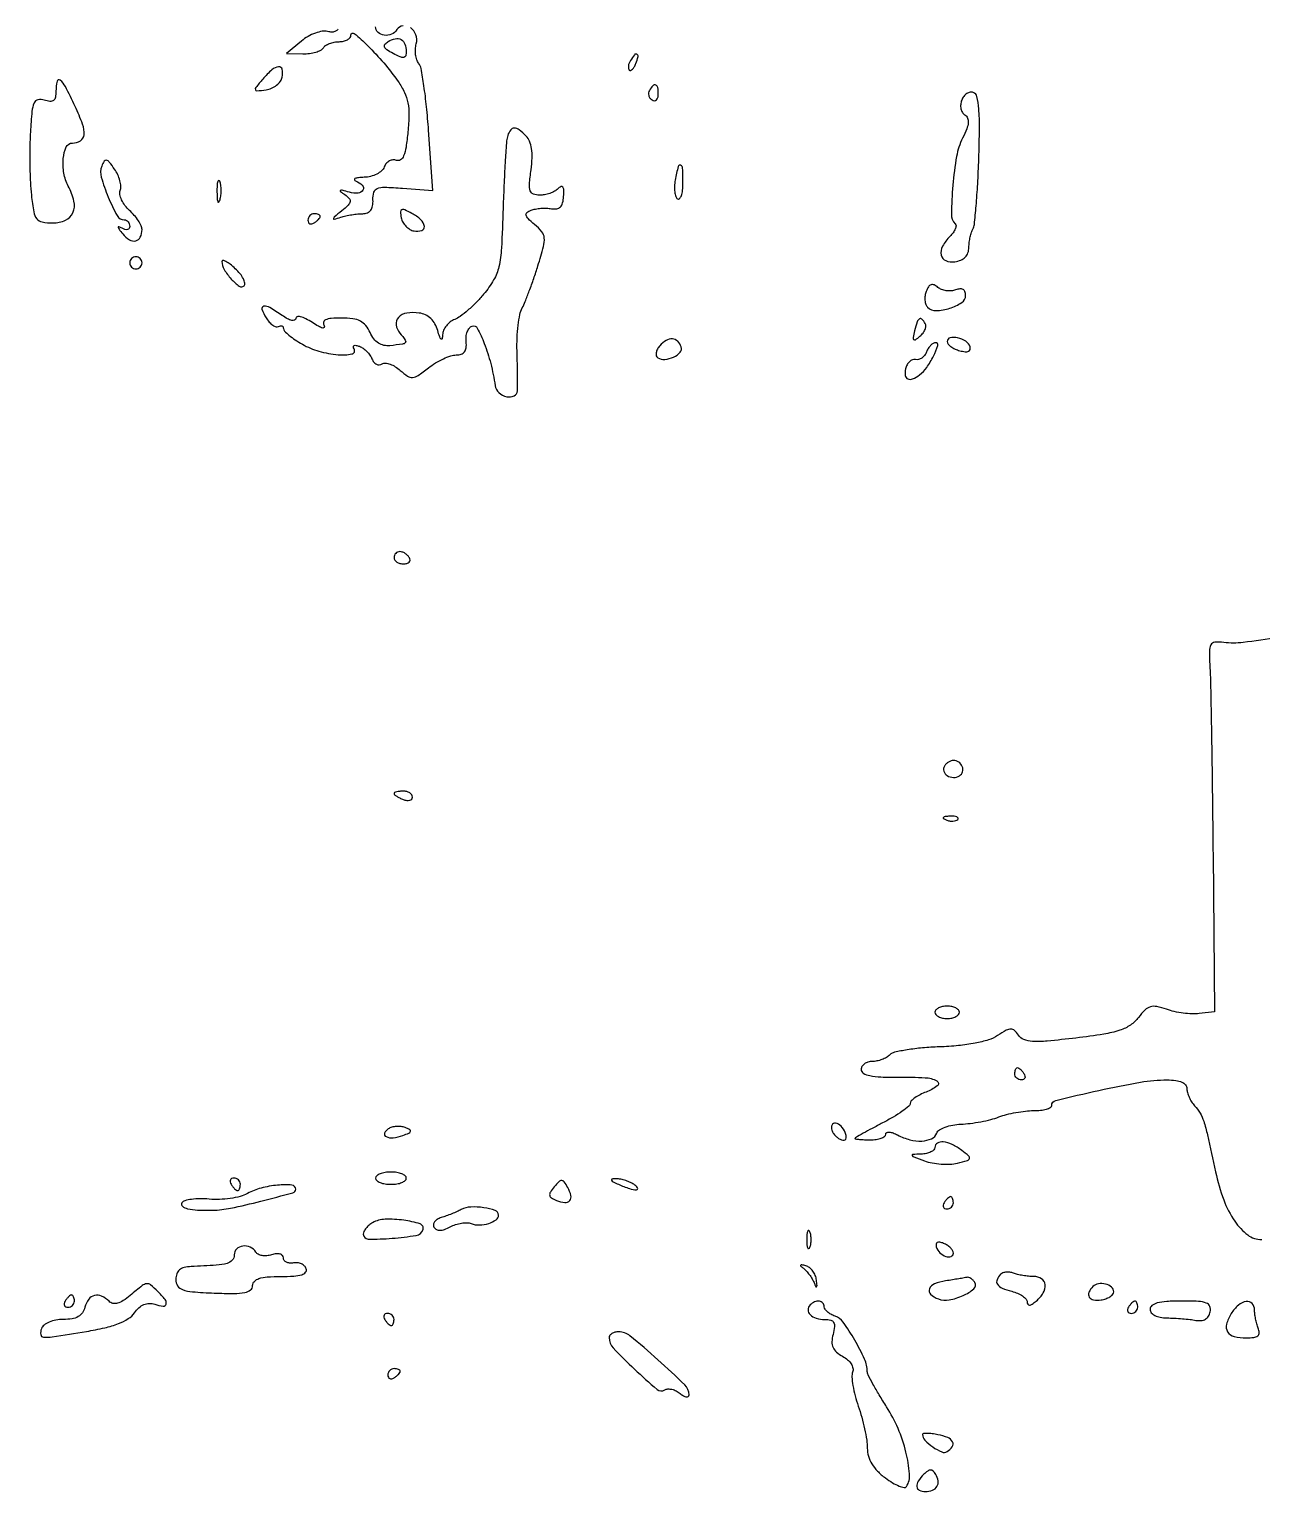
# Model space of a CAD drawing. Extents: x 0 to 4160, y 0 to 3120.
# Drawn here: x 1592.7 to 1793.2, y 2029 to 2268 of the extents above; entities that cross this region are included whole.
import ezdxf

# ---------------------------------------------------------------- set-up
doc = ezdxf.new("R2010")
doc.units = 0

msp = doc.modelspace()

# ---------------------------------------------------------------- linework, layer by layer
for points in [[(4159.499279, 606.274193, 0.000001), (4159.667734, 974.478125, 0.000057)], [(757.647081, 3119.740147, 0.000002), (520.492565, 3119.487217, 0.4139)], [(1964.75, 0.149832, 0.000016), (2717.930904, 0.232101, 0.000028), (3351.473438, 0.357111)], [(1642.864846, 2268.023392, -0.150489), (1642.50039, 2267.687426, -0.115409), (1641.923849, 2267.560794, -0.06062), (1641.192614, 2267.659881, 0.106758), (1640.325749, 2267.697239, 0.045587), (1639.198629, 2267.396493, 0.042343), (1638.010847, 2266.842381, 0.043276), (1636.942614, 2266.099531), (1634.5, 2264.066539), (1637.190983, 2264.033269, 0.034523), (1638.266377, 2264.094262, 0.039662), (1639.273037, 2264.303523, 0.043537), (1640.078945, 2264.617273, 0.140653), (1640.5, 2265, -0.111412), (1640.876024, 2265.383556, -0.050262), (1641.50665, 2265.70625, -0.046318), (1642.270704, 2265.925923, -0.046881), (1643.059017, 2266, 0.053523), (1643.80159, 2266.079717, 0.073296), (1644.429836, 2266.316346, 0.093067), (1644.851609, 2266.665976, 0.175017), (1645, 2267.076923, -0.633641), (1645.534858, 2267.32952, -0.022775), (1647.73646, 2265.343738, -0.02259), (1650.337211, 2262.53054, -0.022736), (1652.667657, 2259.5, -0.040625), (1653.698943, 2257.73532, -0.06382), (1654.250996, 2256.070559, -0.052843), (1654.42276, 2254.104535, -0.019587), (1654.262586, 2251.327355, -0.013099), (1653.954466, 2248.834495, -0.058616), (1653.567816, 2247.416893, -0.143422), (1653.053204, 2246.765027, -0.251094), (1652.388633, 2246.681109, 0.116163), (1651.818099, 2246.758671, 0.100493), (1651.239038, 2246.581776, 0.093166), (1650.740335, 2246.176351, 0.084199), (1650.401441, 2245.603754, -0.120291), (1649.972071, 2244.983944, -0.062288), (1649.190417, 2244.447912, -0.056441), (1648.199566, 2244.070499, -0.055383), (1647.143011, 2243.921053, 0.018085), (1646.199208, 2243.858644, 0.073727), (1645.643572, 2243.717133, 0.399099), (1645.562391, 2243.53276, 0.213816), (1645.75, 2243.337719, -0.098925), (1646.835036, 2242.625696, -0.334379), (1646.952038, 2241.838059, -0.259805), (1646.169796, 2241.342702, -0.082774), (1644.75, 2241.498119, 0.005618), (1643.575263, 2241.814357, 0.185037), (1643.289003, 2241.781522, 0.549341), (1643.275602, 2241.626056, 0.012668), (1643.995129, 2241.104992, -0.051519), (1644.724448, 2240.485214, -0.242109), (1644.876035, 2239.974244, -0.15672), (1644.563917, 2239.399636, -0.01999), (1643.495129, 2238.45785, 0.00333), (1642.280177, 2237.457147, 0.181782), (1642.136102, 2237.202867, 0.546714), (1642.25625, 2237.096202, 0.008211), (1643.331787, 2237.418365, -0.022307), (1644.160248, 2237.641281, -0.014289), (1645.138849, 2237.829145, -0.01436), (1646.109881, 2237.958435, -0.025918), (1646.911188, 2238, 0.095918), (1647.667557, 2238.146446, 0.13845), (1648.203665, 2238.560509, 0.114848), (1648.507383, 2239.260646, 0.054022), (1648.579401, 2240.25, -0.074171), (1648.720669, 2241.497112, -0.238207), (1649.260945, 2242.102574, -0.102535), (1650.435627, 2242.304432, -0.009426), (1653.404852, 2242.146829), (1658.309704, 2241.793657), (1657.62147, 2251.584588, 0.007989), (1657.290519, 2255.416384, 0.011179), (1656.863754, 2258.826752, 0.007709), (1656.403028, 2261.641157, 0.129477), (1656.008469, 2262.489796, -0.095761), (1655.692714, 2263.065339, -0.047491), (1655.5136, 2263.881895, -0.044739), (1655.48478, 2264.793518, -0.049531), (1655.622419, 2265.66413, 0.152205), (1655.554969, 2267.119479, 0.149407), (1654.673172, 2268.291483, 0.1931)], [(1653.461689, 2268.597793, 0.224503), (1652.473008, 2267.956326, -0.154276), (1651.593748, 2267.19892, -0.136742), (1650.392685, 2267.038053, -0.156854), (1649.394762, 2267.51989, -0.205262), (1649, 2268.440983, 0.094444)], [(1795.849863, 2169.001639, -0.011088), (1790.147463, 2168.202929, -0.058759), (1787, 2168.20418, 0.049325), (1785.546268, 2168.23211, 0.255233), (1784.896805, 2167.807386, 0.127327), (1784.65019, 2166.793276, 0.010056), (1784.747573, 2164, -0.008901), (1784.856554, 2161.068456, -0.000701), (1784.996572, 2153.27026, -0.000953), (1785.132823, 2143.966612, -0.00073), (1785.247573, 2133.792373), (1785.5, 2108.084746), (1783, 2107.787225, -0.040739), (1781.840209, 2107.744271, -0.021674), (1780.408196, 2107.870259, -0.021431), (1778.946875, 2108.127054, -0.031052), (1777.687475, 2108.48769, 0.033494), (1776.098586, 2108.9343, 0.123107), (1775.063039, 2108.895, 0.125586), (1774.179407, 2108.373961, 0.035491), (1773.120752, 2107.160085, -0.082947), (1771.817491, 2105.923794, -0.069105), (1770.100922, 2105.082863, -0.040177), (1767.47806, 2104.448711, -0.009151), (1762.947975, 2103.816727, -0.005937), (1758.280421, 2103.308596, -0.037105), (1755.880281, 2103.254854, -0.082477), (1754.465191, 2103.565905, -0.158072), (1753.581137, 2104.30226, 0.06036), (1752.965822, 2105.058017, 0.201576), (1752.381689, 2105.283963, 0.121583), (1751.614081, 2105.070925, 0.016837), (1750.189747, 2104.204757, -0.070173), (1748.724104, 2103.514897, -0.026988), (1746.536842, 2102.966067, -0.023554), (1743.8372, 2102.572454, -0.016041), (1740.740332, 2102.369003, 0.013609), (1737.979173, 2102.20109, 0.017987), (1735.478707, 2101.889629, 0.015514), (1733.447292, 2101.497013, 0.141803), (1732.667025, 2101.067025, -0.06839), (1732.127805, 2100.658101, -0.039014), (1731.384689, 2100.313439, -0.038164), (1730.567447, 2100.078439, -0.050971), (1729.8, 2100, 0.07118), (1729.112112, 2099.901573, 0.086568), (1728.52875, 2099.614761, 0.100309), (1728.138745, 2099.188657, 0.136143), (1728, 2098.688548, 0.270243), (1728.351564, 2098.085591, 0.07842), (1729.399679, 2097.692841, 0.041677), (1731.214254, 2097.476434, 0.011447), (1734.094329, 2097.440429, -0.01437), (1738.406767, 2097.361301, -0.112746), (1740.325466, 2096.82692, -0.546244), (1740.385086, 2096.030429, -0.070687), (1738.560174, 2095.022878, 0.027682), (1737.579862, 2094.58666, 0.037363), (1736.752051, 2094.080593, 0.04114), (1736.164196, 2093.579761, 0.198271), (1736, 2093.181968, -0.225487), (1735.785495, 2092.730504, -0.017053), (1734.678125, 2091.889408, -0.020877), (1733.22411, 2090.949759, -0.014238), (1731.5, 2090, 0.003583), (1729.774812, 2089.097013, 0.005796), (1728.321875, 2088.301457, 0.00151), (1727.073196, 2087.593832, 0.269291), (1727, 2087.467782, 0.380765), (1727.077579, 2087.380679, 0.007161), (1727.734375, 2087.313974, 0.013554), (1728.541441, 2087.265664, 0.00817), (1729.5, 2087.25, 0.034616), (1730.457551, 2087.316374, 0.052735), (1731.265625, 2087.517366, 0.068722), (1731.82108, 2087.811066, 0.241323), (1732, 2088.160184, -0.284625), (1732.160996, 2088.420094, -0.132305), (1732.565616, 2088.501503, -0.072048), (1733.188713, 2088.369748, -0.034805), (1733.934259, 2088.035184, 0.059194), (1735.931205, 2087.253404, 0.075614), (1737.894205, 2087.0486, 0.096637), (1739.450345, 2087.428851, 0.195447), (1740.29808, 2088.334401, -0.164139), (1740.73071, 2088.856686, -0.049658), (1741.668402, 2089.314742, -0.043813), (1742.892014, 2089.65022, -0.035627), (1744.243944, 2089.797893, 0.022319), (1745.757529, 2089.9226, 0.015044), (1747.469898, 2090.193537, 0.015173), (1749.113641, 2090.556543, 0.028914), (1750.403975, 2090.963491, -0.028513), (1751.660497, 2091.360884, -0.017055), (1753.191498, 2091.695526, -0.017049), (1754.743509, 2091.925318, -0.028232), (1756.0651, 2092, 0.026736), (1757.189695, 2092.060176, 0.042174), (1758.137873, 2092.243724, 0.051615), (1758.806159, 2092.509601, 0.279184), (1759, 2092.829698, -0.34666), (1759.657791, 2093.664439, -0.004354), (1766.691556, 2095.291356, -0.011662), (1773.443734, 2096.626887, -0.043014), (1777.772847, 2097, -0.030175), (1779.185296, 2096.914681, -0.074156), (1780.185248, 2096.639332, -0.117707), (1780.780928, 2096.185478, -0.173042), (1781, 2095.571429, 0.069325), (1781.089782, 2094.927, 0.036649), (1781.367188, 2094.167336, 0.035624), (1781.771537, 2093.417597, 0.045755), (1782.25, 2092.797619, -0.053586), (1783.140636, 2091.605506, -0.057003), (1783.735833, 2090.275172, -0.021701), (1784.338892, 2088.038969, -0.001715), (1785.660615, 2082.032229, 0.03508), (1786.987823, 2077.473259, 0.061197), (1788.787798, 2073.978925, 0.081843), (1790.900686, 2071.761347, 0.162982), (1793.174314, 2071, -0.087632)]]:
    msp.add_lwpolyline(points, format="xyb")
for points in [[(1654, 2264.405799, -0.074697), (1653.896156, 2263.714578, -0.28691), (1653.581925, 2263.442429, -0.143742), (1652.999628, 2263.518903, -0.018823), (1651.8649, 2264.072303, -0.023481), (1650.83736, 2264.68594, -0.151285), (1650.459261, 2265.148562, -0.279317), (1650.52861, 2265.578714, -0.078316), (1651.067155, 2266.041504, -0.089985), (1652.207465, 2266.48916, -0.177673), (1653.155379, 2266.339031, -0.17764), (1653.78135, 2265.611398, -0.089947)], [(1690.458881, 2262.933469, 0.049364), (1690.242038, 2262.490157, 0.059701), (1690.133355, 2262.040231, 0.070517), (1690.142323, 2261.651151, 0.156651), (1690.276326, 2261.390341, 0.281567), (1690.50546, 2261.335123, 0.118528), (1690.786868, 2261.507038, 0.069269), (1691.083816, 2261.899181, 0.035865), (1691.345077, 2262.456872, 0.029555), (1691.696703, 2263.564815, 0.344086), (1691.525317, 2263.954259, 0.36195), (1691.120758, 2263.871774, 0.030391)], [(1630.666188, 2259.923104, 0.006111), (1629.51422, 2258.543937, 0.247686), (1629.439511, 2258.171669, 0.360641), (1629.705919, 2257.992905, 0.01005), (1631.183731, 2258.173104, 0.067425), (1632.086341, 2258.428828, 0.064543), (1632.903144, 2258.918037, 0.069415), (1633.514417, 2259.556496, 0.109612), (1633.813108, 2260.25, 0.099856), (1633.799699, 2261.501271, 0.383422), (1633.222248, 2261.921204, 0.158997), (1632.145953, 2261.44203, 0.032132)], [(1597, 2257.932612, -0.046933), (1596.907238, 2256.946552, -0.184524), (1596.592402, 2256.435953, -0.191504), (1596.026205, 2256.27627, -0.050992), (1595.090766, 2256.471192, 0.127429), (1594.064061, 2256.526522, 0.245128), (1593.440405, 2256.021751, 0.079949), (1593.092959, 2254.661226, 0.007918), (1592.840766, 2251.28858, 0.010902), (1592.746571, 2248.743742, 0.007667), (1592.746975, 2245.87852, 0.007741), (1592.831924, 2243.135365, 0.016056), (1593, 2241, 0.014307), (1593.381088, 2238.281372, 0.123437), (1593.869397, 2237.168577, 0.187866), (1594.737351, 2236.648005, 0.042237), (1596.486305, 2236.5, 0.103655), (1598.564541, 2236.93552, 0.191932), (1599.756929, 2238.144716, 0.157616), (1599.922034, 2240.048943, 0.066404), (1599.009529, 2242.482196, -0.080139), (1598.282008, 2244.596113, -0.06632), (1598.188863, 2246.978408, -0.081361), (1598.680572, 2248.859073, -0.296427), (1599.666667, 2249.5, 0.138556), (1600.992431, 2249.874577, 0.240393), (1601.574874, 2250.828319, 0.107649), (1601.333363, 2252.566487, 0.021721), (1600.123083, 2255.461539, 0.008274), (1598.530235, 2258.709462, 0.107644), (1597.681937, 2259.743662, 0.556388), (1597.170802, 2259.559339, 0.052355)], [(1693.542705, 2258.069098, 0.108373), (1693.401101, 2257.665803, 0.099685), (1693.434921, 2257.22714, 0.095498), (1693.639411, 2256.820631, 0.090427), (1693.983688, 2256.510081, 0.136093), (1694.36964, 2256.397824, 0.190788), (1694.701458, 2256.524436, 0.140899), (1694.925389, 2256.890269, 0.067432), (1695, 2257.440983, 0.039415), (1694.914842, 2258.519563, 0.25701), (1694.592818, 2258.933879, 0.315493), (1694.13314, 2258.838655, 0.050477)], [(1744.354809, 2256.482233, 0.070543), (1744.194787, 2255.784843, 0.074005), (1744.239137, 2255.082262, 0.081575), (1744.4743, 2254.482325, 0.120797), (1744.868523, 2254.081258, -0.153681), (1745.315406, 2253.563697, -0.126843), (1745.428403, 2252.840205, -0.071101), (1745.176133, 2251.806519, -0.020355), (1744.498853, 2250.298155, 0.07269), (1743.52369, 2247.331834, 0.02207), (1742.916211, 2242.625129, 0.016238), (1742.674104, 2237.950915, 0.203927), (1743.32094, 2236.345727, -0.225696), (1743.438165, 2236.015854, -0.075312), (1743.306627, 2235.506766, -0.057308), (1742.965859, 2234.908389, -0.038325), (1742.452381, 2234.309524, 0.071544), (1741.249088, 2232.701959, 0.174368), (1741.024678, 2231.260508, 0.254293), (1741.764784, 2230.361673, 0.132008), (1743.25, 2230.180449, 0.064138), (1744.216991, 2230.447218, 0.099172), (1744.932371, 2230.93138, 0.106655), (1745.372385, 2231.624535, 0.083824), (1745.537214, 2232.501197, -0.02558), (1745.595854, 2233.340642, -0.022424), (1745.740922, 2234.207941, -0.023047), (1745.943464, 2234.979696, -0.060359), (1746.178428, 2235.501197, 0.111198), (1746.431541, 2236.258894, 0.004167), (1746.710396, 2239.262336, 0.007354), (1746.959883, 2242.844338, 0.005088), (1747.141214, 2246.902499, 0.006037), (1747.25418, 2251.943926, 0.023095), (1747.141599, 2255.082773, 0.033117), (1746.845349, 2257.066511, 0.261856), (1746.250526, 2257.735657, 0.13356), (1745.724282, 2257.770637, 0.096555), (1745.178251, 2257.545111, 0.084174), (1744.695559, 2257.093493, 0.071191)], [(1670.504363, 2250.75, 0.064634), (1670.320449, 2249.862259, 0.00293), (1670.104563, 2246.753556, 0.004859), (1669.905388, 2243.051982, 0.003457), (1669.751198, 2238.900404, -0.005696), (1669.481307, 2232.416466, -0.042392), (1669.058108, 2229.363167, -0.076627), (1668.211802, 2227.215757, -0.042176), (1666.584338, 2224.900404, -0.019573), (1665.357312, 2223.546048, -0.019417), (1664.024968, 2222.288022, -0.019695), (1662.776347, 2221.2814, -0.068211), (1661.868888, 2220.782224, 0.073604), (1661.146867, 2220.3749, 0.060872), (1660.519705, 2219.751767, 0.0626), (1660.077387, 2219.017191, 0.090517), (1659.90032, 2218.282224, -0.036943), (1659.817181, 2217.644935, -0.580599), (1659.649986, 2217.590426, -0.131528), (1659.427007, 2217.936524, -0.010249), (1659.109325, 2219, 0.061691), (1658.663234, 2220.076015, 0.075164), (1657.989938, 2220.93239, 0.078313), (1657.118759, 2221.526051, 0.074854), (1656.09367, 2221.834665, 0.074896), (1654.07247, 2221.821502, 0.165184), (1652.722363, 2221.112715, 0.230824), (1652.346989, 2219.925562, 0.137169), (1652.964826, 2218.542382, -0.016717), (1653.837054, 2217.416888, -0.336742), (1653.827377, 2217.009842, -0.19349), (1653.384531, 2216.759135, -0.006484), (1651.346203, 2216.513527, -0.07948), (1650.341665, 2216.565486, -0.093363), (1649.46354, 2216.933123, -0.085271), (1648.721722, 2217.628098, -0.055139), (1648.117641, 2218.64115, 0.062902), (1647.404123, 2219.796708, 0.106144), (1646.522643, 2220.510253, 0.086369), (1645.29367, 2220.885968, 0.031105), (1643.462422, 2221, 0.017187), (1641.775851, 2220.942008, 0.087673), (1640.868697, 2220.716509, 0.245633), (1640.548808, 2220.313177, 0.187425), (1640.652307, 2219.75, -0.296395), (1640.645799, 2219.478795, -0.318602), (1640.399909, 2219.388022, -0.061674), (1639.708647, 2219.669279, -0.017384), (1638.711324, 2220.273053, 0.025854), (1637.659515, 2220.885722, 0.056412), (1636.788284, 2221.216687, 0.110018), (1636.221835, 2221.234357, 0.360171), (1636, 2220.966349, -0.293897), (1635.812876, 2220.675498, -0.16107), (1635.374986, 2220.628019, -0.072218), (1634.668523, 2220.890373, -0.027819), (1633.777494, 2221.443296, 0.018536), (1631.793489, 2222.726048, 0.172239), (1630.80778, 2222.921498, 0.477482), (1630.518412, 2222.432647, 0.050486), (1631.191677, 2221.064683, 0.03931), (1631.713017, 2220.35981, 0.058328), (1632.280225, 2219.843076, 0.076535), (1632.805147, 2219.576717, 0.221094), (1633.200151, 2219.6237, -0.078241), (1633.506407, 2219.752249, -0.154564), (1633.766902, 2219.735175, -0.183892), (1633.940686, 2219.577804, -0.116368), (1634.006323, 2219.309017, 0.195958), (1634.178023, 2218.896978, 0.023967), (1634.913986, 2218.223586, 0.025495), (1635.90924, 2217.479283, 0.01843), (1637.087362, 2216.75, 0.060536), (1639.777762, 2215.623574, 0.046381), (1642.915463, 2215.043242, 0.072154), (1645.148907, 2215.163668, 0.52266), (1645.507079, 2215.988546, -0.108229), (1645.389087, 2216.324287, -0.319776), (1645.499259, 2216.527566, -0.166477), (1645.831878, 2216.569431, -0.040444), (1646.370743, 2216.411227, -0.06321), (1646.977129, 2216.085713, -0.042076), (1647.579706, 2215.575054, -0.04203), (1648.089206, 2214.969743, -0.062392), (1648.415618, 2214.359299, 0.078453), (1648.714164, 2213.841479, 0.10674), (1649.132697, 2213.504037, 0.124109), (1649.603751, 2213.399238, 0.132144), (1650.05595, 2213.534579, -0.161143), (1650.602352, 2213.664844, -0.063789), (1651.366371, 2213.499675, -0.054335), (1652.212712, 2213.092017, -0.04456), (1653.014297, 2212.487061, 0.033988), (1654.211194, 2211.543454, 0.173556), (1655.017939, 2211.332314, 0.129568), (1655.906591, 2211.652085, 0.015852), (1657.586143, 2212.8891, -0.029817), (1658.749723, 2213.696991, -0.027958), (1660.025839, 2214.379923, -0.029091), (1661.226304, 2214.855671, -0.079957), (1662.123069, 2215, 0.077453), (1662.948287, 2215.128603, 0.154978), (1663.481329, 2215.506503, 0.136035), (1663.740705, 2216.163188, 0.05421), (1663.73821, 2217.139768, -0.054088), (1663.735832, 2217.989718, -0.062951), (1663.920723, 2218.775796, -0.07329), (1664.254969, 2219.383202, -0.145905), (1664.694039, 2219.704447, -0.373869), (1665.554229, 2219.367174, -0.02785), (1666.680376, 2216.884746, -0.030278), (1667.726734, 2213.614384, -0.024457), (1668.46023, 2210, 0.172793), (1669.068885, 2208.868508, 0.128636), (1670.33717, 2208.209514, 0.170631), (1671.528049, 2208.346678, 0.269714), (1672.085254, 2209.176676, 0.016439), (1672.110281, 2209.971965, 0.002273), (1672.100422, 2211.625424, 0.002604), (1672.069636, 2213.584017, 0.002203), (1672.017174, 2215.654556, -0.018281), (1672.031555, 2217.763288, -0.019031), (1672.200808, 2219.837061, -0.019107), (1672.483091, 2221.612171, -0.074655), (1672.857631, 2222.654556, 0.027729), (1673.339561, 2223.68214, 0.006775), (1674.015275, 2225.426651, 0.006921), (1674.736056, 2227.450415, 0.006853), (1675.40301, 2229.5, 0.009004), (1676.320426, 2232.656057, 0.085938), (1676.450848, 2234.047979, 0.153021), (1676.04509, 2235.058832, 0.04698), (1674.875839, 2236.242451, -0.016691), (1673.800723, 2237.206511, -0.141199), (1673.477901, 2237.762718, -0.298257), (1673.623852, 2238.182818, -0.072703), (1674.295581, 2238.559931, -0.046713), (1675.001858, 2238.757719, -0.025656), (1675.893148, 2238.872785, -0.02536), (1676.817453, 2238.897175, -0.036747), (1677.629826, 2238.81748, 0.080151), (1678.481745, 2238.807861, 0.162451), (1679.072443, 2239.108479, 0.133579), (1679.436716, 2239.756113, 0.047299), (1679.599446, 2240.816662, 0.021234), (1679.615512, 2241.869195, 0.154687), (1679.451946, 2242.340353, 0.364644), (1679.143957, 2242.412595, 0.079283), (1678.666662, 2242.066662, -0.072295), (1678.118616, 2241.657714, -0.038752), (1677.345904, 2241.313332, -0.037604), (1676.486183, 2241.078526, -0.047897), (1675.668331, 2241, -0.092216), (1674.669849, 2241.185731, -0.22433), (1674.165446, 2241.714711, -0.101156), (1674.037107, 2242.791386, -0.012587), (1674.292876, 2245.146884, 0.023721), (1674.45796, 2247.063976, 0.045621), (1674.376778, 2248.602672, 0.058941), (1674.057837, 2249.793752, 0.101854), (1673.495973, 2250.646884, 0.031305), (1672.362118, 2251.647001, 0.15773), (1671.577863, 2251.930911, 0.244773), (1670.981335, 2251.645948, 0.078075)], [(1604.454756, 2245.742691, 0.162363), (1604.373884, 2243.926162, 0.029749), (1605.500291, 2240.710259, 0.026684), (1606.962945, 2237.680352, 0.27345), (1608.113941, 2237, -0.118769), (1608.451899, 2236.918573, -0.100644), (1608.73972, 2236.688914, -0.092345), (1608.932988, 2236.34545, -0.082279), (1609, 2235.940983, -0.146934), (1608.897759, 2235.600579, -0.188594), (1608.632812, 2235.413651, -0.132816), (1608.2287, 2235.422732, -0.063696), (1607.75, 2235.632941, 0.035256), (1607.252848, 2235.885796, 0.576573), (1607.132651, 2235.795177, 0.131458), (1607.262379, 2235.472868, 0.00934), (1607.863307, 2234.702969, 0.084561), (1608.937268, 2233.759811, 0.195383), (1609.977476, 2233.585516, 0.230759), (1610.724167, 2234.18131, 0.111395), (1611, 2235.404029, 0.109564), (1610.862543, 2236.023789, 0.035099), (1610.40214, 2236.853319, 0.033097), (1609.743618, 2237.732218, 0.031519), (1608.964733, 2238.531916, -0.047236), (1608.225795, 2239.339841, -0.053138), (1607.6845, 2240.242341, -0.060441), (1607.406378, 2241.100698, -0.140671), (1607.464527, 2241.768154, 0.110074), (1607.565854, 2242.451812, 0.047175), (1607.412097, 2243.367275, 0.043616), (1607.055534, 2244.350609, 0.044022), (1606.53468, 2245.25395, 0.014472), (1605.682652, 2246.398422, 0.169369), (1605.219953, 2246.692619, 0.323731), (1604.845911, 2246.536512, 0.045744)], [(1697.750687, 2243.476133, 0.034573), (1697.629694, 2242.470717, 0.043863), (1697.664299, 2241.536451, 0.0501), (1697.83376, 2240.795388, 0.174824), (1698.134109, 2240.417116, 0.359763), (1698.46285, 2240.462476, 0.10349), (1698.745645, 2240.937753, 0.055737), (1698.938699, 2241.804572, 0.026952), (1699, 2242.940983, 0.009424), (1698.953575, 2245.403834, 0.289827), (1698.621329, 2245.887511, 0.464652), (1698.227759, 2245.689945, 0.011685)], [(1623.194949, 2241.5, 0.012823), (1623.235556, 2240.431793, 0.080377), (1623.356533, 2239.900903, 0.597527), (1623.51666, 2239.883358, 0.087174), (1623.692991, 2240.269032, 0.037336), (1623.832894, 2241.036634, 0.029507), (1623.872264, 2241.880008, 0.030339), (1623.814405, 2242.671085, 0.06278), (1623.655937, 2243.269032, 0.31318), (1623.47713, 2243.386009, 0.333666), (1623.315079, 2243.257153, 0.052471), (1623.212705, 2242.580113, 0.014395)], [(1638, 2236.940983, 0.108972), (1638.078288, 2236.586039, 0.182303), (1638.29375, 2236.3746, 0.161196), (1638.6179, 2236.343488, 0.082592), (1639, 2236.5, 0.029505), (1639.382774, 2236.768994, 0.035638), (1639.70625, 2237.066025, 0.038439), (1639.934461, 2237.34829, 0.151918), (1640, 2237.559017, 0.210953), (1639.92554, 2237.727648, 0.081139), (1639.70625, 2237.870461, 0.061769), (1639.382849, 2237.967655, 0.042167), (1639, 2238, 0.105053), (1638.618444, 2237.918938, 0.099167), (1638.29375, 2237.688914, 0.09642), (1638.076123, 2237.345238, 0.093332)], [(1653.172179, 2237.344461, 0.080452), (1653.436163, 2236.623093, 0.064652), (1653.930612, 2235.959681, 0.065452), (1654.570626, 2235.452149, 0.087595), (1655.261484, 2235.188159, 0.124713), (1656.508175, 2235.260414, 0.361298), (1656.942216, 2235.93557, 0.180513), (1656.382418, 2237.012842, 0.06082), (1654.910696, 2238.047794, 0.015848), (1653.735076, 2238.62982, 0.20595), (1653.257782, 2238.640222, 0.321962), (1653.050653, 2238.31233, 0.032685)], [(1609, 2230, 0.099038), (1609.076342, 2229.618362, 0.097945), (1609.29375, 2229.29375, 0.097945), (1609.618362, 2229.076342, 0.099038), (1610, 2229, 0.099038), (1610.381638, 2229.076342, 0.097945), (1610.70625, 2229.29375, 0.097945), (1610.923658, 2229.618362, 0.099038), (1611, 2230, 0.099038), (1610.923658, 2230.381638, 0.097945), (1610.70625, 2230.70625, 0.097945), (1610.381638, 2230.923658, 0.099038), (1610, 2231, 0.099038), (1609.618362, 2230.923658, 0.097945), (1609.29375, 2230.70625, 0.097945), (1609.076342, 2230.381638, 0.099038)], [(1624, 2230.230085, 0.135207), (1624.361065, 2228.919267, 0.049696), (1625.512902, 2227.362108, 0.052367), (1626.812309, 2226.199319, 0.368071), (1627.595466, 2226.262132, 0.248509), (1627.729797, 2226.699098, 0.070559), (1627.49194, 2227.394008, 0.053279), (1626.955958, 2228.217245, 0.034311), (1626.177227, 2229.049515, 0.019672), (1625.340708, 2229.769525, 0.043649), (1624.63956, 2230.23302, 0.089197), (1624.178694, 2230.385204, 0.456145)], [(1738.584, 2225.358306, 0.058166), (1738.401677, 2224.644883, 0.056606), (1738.386135, 2223.901917, 0.061527), (1738.530341, 2223.241802, 0.112324), (1738.822573, 2222.777427, 0.206971), (1740.205024, 2222.229712, 0.068364), (1742.405989, 2222.60181, 0.070254), (1744.365379, 2223.5345, 0.251682), (1745, 2224.715397, 0.089291), (1744.892143, 2225.314546, 0.182332), (1744.582757, 2225.669497, 0.155301), (1744.073927, 2225.764739, 0.060901), (1743.373252, 2225.589736, -0.072402), (1742.657778, 2225.428347, -0.055422), (1741.855273, 2225.455181, -0.056184), (1741.091129, 2225.655521, -0.081195), (1740.490035, 2226.00827, 0.064871), (1739.866895, 2226.401699, 0.192901), (1739.371861, 2226.427704, 0.171183), (1738.956299, 2226.100015, 0.049438)], [(1736.695306, 2218.942849, 0.013155), (1736.437508, 2217.839186, 0.250132), (1736.534522, 2217.510543, 0.365866), (1736.817265, 2217.484437, 0.020832), (1737.567664, 2218.056156, 0.053666), (1738.066434, 2218.569661, 0.06677), (1738.402722, 2219.143258, 0.080334), (1738.533758, 2219.686706, 0.158778), (1738.429973, 2220.113307, 0.05067), (1737.879255, 2220.830527, 0.367379), (1737.47943, 2220.874917, 0.167202), (1737.123105, 2220.402167, 0.014693)], [(1695.259956, 2216.512042, 0.054403), (1694.851732, 2215.932852, 0.083589), (1694.648491, 2215.355476, 0.113676), (1694.67496, 2214.872143, 0.18614), (1694.919714, 2214.54962, 0.162163), (1696.059211, 2214.280352, 0.086084), (1697.475752, 2214.659042, 0.09876), (1698.542376, 2215.436494, 0.272943), (1698.729764, 2216.310707, 0.118884), (1698.153042, 2217.233856, 0.181394), (1697.298807, 2217.612105, 0.15068), (1696.280661, 2217.361705, 0.077123)], [(1738.634814, 2215.490725, -0.072656), (1738.32201, 2214.933422, -0.076816), (1737.867865, 2214.500961, -0.084547), (1737.346386, 2214.256147, -0.120552), (1736.837216, 2214.240725, 0.142056), (1736.343072, 2214.204808, 0.099051), (1735.864273, 2213.909775, 0.084015), (1735.473569, 2213.399504, 0.067733), (1735.236066, 2212.75, 0.079195), (1735.173335, 2211.65535, 0.271307), (1735.577298, 2211.102087, 0.21061), (1736.366428, 2211.105945, 0.053448), (1737.5, 2211.765313, 0.081418), (1738.660894, 2212.951341, 0.03723), (1739.773803, 2214.817314, 0.039645), (1740.464002, 2216.524936, 0.506601), (1740.115463, 2217, 0.13841), (1739.728044, 2216.89066, 0.061283), (1739.30866, 2216.55665, 0.053985), (1738.923197, 2216.068065, 0.048459)], [(1742, 2217.189956, 0.175378), (1742.146716, 2216.784536, 0.062081), (1742.604274, 2216.35627, 0.052256), (1743.26985, 2215.971712, 0.040955), (1744.057105, 2215.695318, 0.035213), (1744.914744, 2215.534481, 0.120087), (1745.474415, 2215.604263, 0.234539), (1745.732084, 2215.882535, 0.153083), (1745.724238, 2216.328686, 0.171046), (1745.024475, 2217.22994, 0.086342), (1743.682542, 2217.796545, 0.115545), (1742.476874, 2217.793163, 0.347539)], [(1652, 2182, 0.153634), (1652.120018, 2181.618621, 0.097988), (1652.457961, 2181.29375, 0.080552), (1652.962904, 2181.074545, 0.062283), (1653.559017, 2181, 0.066118), (1654.110654, 2181.073267, 0.138808), (1654.478525, 2181.29375, 0.191142), (1654.607943, 2181.620352, 0.139169), (1654.5, 2182, 0.06081), (1654.193797, 2182.382515, 0.051032), (1653.7871, 2182.70625, 0.053229), (1653.346558, 2182.926698, 0.089642), (1652.940983, 2183, 0.105429), (1652.581949, 2182.923444, 0.099231), (1652.276414, 2182.70625, 0.096318), (1652.071618, 2182.381732, 0.092995)], [(1741.542705, 2148.069098, 0.221146), (1741.444975, 2147.246757, 0.174599), (1742.002687, 2146.53216, 0.137965), (1743.013092, 2146.232649, 0.142848), (1744.016312, 2146.510081, 0.189436), (1744.503635, 2147.160814, 0.165456), (1744.45272, 2148.014234, 0.147302), (1743.873321, 2148.730681, 0.150691), (1743, 2149, 0.08914), (1742.620145, 2148.931737, 0.053258), (1742.208109, 2148.726548, 0.051122), (1741.828194, 2148.425183, 0.061191)], [(1652, 2143.606989, 0.222225), (1652.087111, 2143.420671, 0.030693), (1652.440625, 2143.160341, 0.030395), (1652.925442, 2142.887494, 0.02136), (1653.5, 2142.638374, 0.055937), (1654.074366, 2142.488865, 0.100118), (1654.559375, 2142.516384, 0.147206), (1654.877514, 2142.710807, 0.184534), (1655, 2143.031385, 0.152681), (1654.884506, 2143.400789, 0.098158), (1654.559375, 2143.715469, 0.08088), (1654.073532, 2143.92777, 0.062722), (1653.5, 2144, 0.024748), (1652.925176, 2143.971531, 0.039339), (1652.440625, 2143.884553, 0.046727), (1652.096084, 2143.758929, 0.289661)], [(1741.8125, 2139.316886, 0.051402), (1742.359369, 2139.160852, 0.05415), (1742.916927, 2139.123424, 0.060344), (1743.402231, 2139.202593, 0.126455), (1743.729167, 2139.395833, 0.296942), (1743.77538, 2139.614691, 0.208169), (1743.592839, 2139.799335, 0.077125), (1743.112848, 2139.910055, 0.028489), (1742.416667, 2139.921053, 0.018894), (1741.670344, 2139.862007, 0.168741), (1741.37858, 2139.720685, 0.470617), (1741.395823, 2139.538436, 0.054073)], [(1740, 2108, 0.191087), (1740.151477, 2107.618118, 0.088204), (1740.5875, 2107.29375, 0.068025), (1741.234582, 2107.073693, 0.048028), (1742, 2107, 0.048028), (1742.765418, 2107.073693, 0.068025), (1743.4125, 2107.29375, 0.088204), (1743.848523, 2107.618118, 0.191087), (1744, 2108, 0.191087), (1743.848523, 2108.381882, 0.088204), (1743.4125, 2108.70625, 0.068025), (1742.765418, 2108.926307, 0.048028), (1742, 2109, 0.048028), (1741.234582, 2108.926307, 0.068025), (1740.5875, 2108.70625, 0.088204), (1740.151477, 2108.381882, 0.191087)], [(1754.5, 2098, -0.082592), (1754.656512, 2097.6179, -0.161196), (1754.6254, 2097.29375, -0.182303), (1754.413961, 2097.078288, -0.108972), (1754.059017, 2097, -0.093332), (1753.654762, 2097.076123, -0.09642), (1753.311086, 2097.29375, -0.099167), (1753.081062, 2097.618444, -0.105053), (1753, 2098, -0.042167), (1753.032345, 2098.382849, -0.061769), (1753.129539, 2098.70625, -0.081139), (1753.272352, 2098.92554, -0.210953), (1753.440983, 2099, -0.151918), (1753.65171, 2098.934461, -0.038439), (1753.933975, 2098.70625, -0.035638), (1754.231006, 2098.382774, -0.029505)], [(1651.052553, 2089.03248, 0.163032), (1650.46887, 2088.331009, 0.397649), (1650.700088, 2087.762334, 0.137218), (1651.867521, 2087.58, 0.057728), (1653.426885, 2087.950266, 0.014755), (1654.436525, 2088.351148, 0.216897), (1654.686904, 2088.627489, 0.363205), (1654.577181, 2088.896091, 0.029959), (1653.836202, 2089.232614, 0.063165), (1653.162074, 2089.397759, 0.046497), (1652.392508, 2089.414042, 0.047173), (1651.648554, 2089.289361, 0.073444)], [(1723.229167, 2088.8125, 0.068669), (1723.468118, 2088.328838, 0.047422), (1723.857752, 2087.857485, 0.047417), (1724.329275, 2087.467931, 0.068602), (1724.81318, 2087.22894, 0.108271), (1725.25556, 2087.181849, 0.257062), (1725.517614, 2087.366128, 0.161356), (1725.573751, 2087.780247, 0.045328), (1725.393691, 2088.41644, 0.096137), (1724.733914, 2089.473274, 0.16139), (1723.824876, 2089.971061, 0.352314), (1723.261212, 2089.665692, 0.181604)], [(1740, 2086, -0.205373), (1739.833434, 2085.611582, -0.078519), (1739.339062, 2085.270559, -0.060745), (1738.611334, 2085.024706, -0.042371), (1737.75, 2084.921053, 0.007814), (1736.418081, 2084.853464, 0.534609), (1736.323184, 2084.688706, 0.18934), (1736.56969, 2084.46488, 0.003304), (1738.292913, 2083.823415, 0.041795), (1739.550759, 2083.480429, 0.028431), (1741.023277, 2083.294178, 0.028711), (1742.475513, 2083.277384, 0.050057), (1743.665805, 2083.452259, 0.010229), (1745.282088, 2083.893253, 0.24318), (1745.612185, 2084.209465, 0.307483), (1745.503161, 2084.6083, 0.014801), (1744.372893, 2085.518093, 0.046755), (1742.795373, 2086.495511, 0.088101), (1741.362552, 2086.916085, 0.163243), (1740.401911, 2086.707442, 0.264228)], [(1649, 2081, 0.226478), (1649.182831, 2080.617064, 0.074992), (1649.734375, 2080.29375, 0.057076), (1650.542644, 2080.073116, 0.038131), (1651.5, 2080, 0.038131), (1652.457356, 2080.073116, 0.057076), (1653.265625, 2080.29375, 0.074992), (1653.817169, 2080.617064, 0.226478), (1654, 2081, 0.226478), (1653.817169, 2081.382936, 0.074992), (1653.265625, 2081.70625, 0.057076), (1652.457356, 2081.926884, 0.038131), (1651.5, 2082, 0.038131), (1650.542644, 2081.926884, 0.057076), (1649.734375, 2081.70625, 0.074992), (1649.182831, 2081.382936, 0.226478)], [(1628.144476, 2078.507129, -0.060873), (1626.968694, 2078.035256, -0.027993), (1625.349871, 2077.700221, -0.02722), (1623.585586, 2077.534454, -0.033833), (1621.938682, 2077.581213, 0.024795), (1620.420212, 2077.651788, 0.032994), (1619.042233, 2077.556421, 0.034725), (1617.956905, 2077.331345, 0.187998), (1617.485189, 2076.976036, 0.379306), (1617.578605, 2076.436708, 0.110679), (1618.402062, 2076.035118, 0.048117), (1620.044631, 2075.808457, 0.015596), (1622.5, 2075.78445, 0.046586), (1625.415731, 2076.119818, 0.010155), (1630.348376, 2077.264004, 0.00363), (1635.553329, 2078.623585, 0.339186), (1636, 2079.206276, 0.391922), (1635.382127, 2079.873457, 0.041391), (1633.063065, 2079.859469, 0.041533), (1630.364307, 2079.391248, 0.062191)], [(1625.5, 2080, 0.029505), (1625.768994, 2079.617226, 0.035638), (1626.066025, 2079.29375, 0.038439), (1626.34829, 2079.065539, 0.151918), (1626.559017, 2079, 0.210953), (1626.727648, 2079.07446, 0.081139), (1626.870461, 2079.29375, 0.061769), (1626.967655, 2079.617151, 0.042167), (1627, 2080, 0.105053), (1626.918938, 2080.381556, 0.099167), (1626.688914, 2080.70625, 0.09642), (1626.345238, 2080.923877, 0.093332), (1625.940983, 2081, 0.108972), (1625.586039, 2080.921712, 0.182303), (1625.3746, 2080.70625, 0.161196), (1625.343488, 2080.3821, 0.082592)], [(1678.062262, 2079.575021, 0.030445), (1677.437397, 2078.72133, 0.186575), (1677.329859, 2078.196423, 0.219743), (1677.609184, 2077.787648, 0.04311), (1678.430504, 2077.388295, 0.0638), (1679.802099, 2077.054125, 0.245746), (1680.593923, 2077.3616, 0.247612), (1680.789232, 2078.1846, 0.064526), (1680.26655, 2079.488185, 0.027014), (1679.696554, 2080.388876, 0.232348), (1679.289641, 2080.609048, 0.210277), (1678.839901, 2080.431944, 0.022107)], [(1688.5, 2080, 0.019739), (1690.313446, 2079.304162, 0.081911), (1691.466394, 2079.114008, 0.608383), (1691.618131, 2079.407129, 0.095694), (1691, 2080, 0.040566), (1690.315929, 2080.367204, 0.028934), (1689.5, 2080.668473, 0.029384), (1688.682866, 2080.865933, 0.053798), (1688, 2080.914402, 0.051935), (1687.464625, 2080.838733, 0.491407), (1687.384577, 2080.656114, 0.152377), (1687.658129, 2080.391929, 0.014925)], [(1741.5, 2077, 0.082592), (1741.343488, 2076.6179, 0.161196), (1741.3746, 2076.29375, 0.182303), (1741.586039, 2076.078288, 0.108972), (1741.940983, 2076, 0.093332), (1742.345238, 2076.076123, 0.09642), (1742.688914, 2076.29375, 0.099167), (1742.918938, 2076.618444, 0.105053), (1743, 2077, 0.042167), (1742.967655, 2077.382849, 0.061769), (1742.870461, 2077.70625, 0.081139), (1742.727648, 2077.92554, 0.210953), (1742.559017, 2078, 0.151918), (1742.34829, 2077.934461, 0.038439), (1742.066025, 2077.70625, 0.035638), (1741.768994, 2077.382774, 0.029505)], [(1662.944706, 2075.896259, -0.015726), (1662.261535, 2075.56755, -0.008213), (1661.391701, 2075.199195, -0.00816), (1660.486177, 2074.850228, -0.012359), (1659.686618, 2074.579214, 0.06006), (1659.03891, 2074.288364, 0.095778), (1658.589238, 2073.883501, 0.129915), (1658.405061, 2073.433433, 0.172589), (1658.497306, 2073.004358, 0.142704), (1658.9024, 2072.639105, 0.119743), (1659.469786, 2072.517055, 0.081477), (1660.213464, 2072.659359, 0.034948), (1661.138829, 2073.074299, -0.04474), (1662.015817, 2073.447128, -0.039645), (1662.981326, 2073.676567, -0.041761), (1663.888737, 2073.740723, -0.08861), (1664.578141, 2073.608388, 0.099195), (1665.901637, 2073.38302, 0.068569), (1667.404429, 2073.634803, 0.077219), (1668.600736, 2074.223131, 0.244613), (1669, 2074.990412, 0.31791), (1668.475653, 2075.731743, 0.047806), (1666.605679, 2076.19736, 0.048039), (1664.484839, 2076.308788, 0.109533)], [(1648.513967, 2073.747879, 0.04631), (1647.934797, 2073.349297, 0.047604), (1647.444728, 2072.854254, 0.052259), (1647.108322, 2072.341672, 0.119658), (1647, 2071.895519, 0.41007), (1647.792306, 2071.091907, 0.022543), (1651.683136, 2071.212212, 0.022595), (1655.618153, 2071.691369, 0.278587), (1656.71694, 2072.635328, 0.417453), (1656.241367, 2073.564021, 0.042976), (1653.579942, 2074.161135, 0.042239), (1650.543527, 2074.314229, 0.119604)], [(1719.157895, 2071, 0.017491), (1719.189089, 2070.10856, 0.078554), (1719.306058, 2069.601562, 0.447206), (1719.474999, 2069.540618, 0.174857), (1719.662281, 2069.75, 0.057986), (1719.818615, 2070.320008, 0.037979), (1719.87034, 2071, 0.037979), (1719.818615, 2071.679992, 0.057986), (1719.662281, 2072.25, 0.174857), (1719.474999, 2072.459382, 0.447206), (1719.306058, 2072.398438, 0.078554), (1719.189089, 2071.89144, 0.017491)], [(1626, 2068.5, -0.181036), (1625.679708, 2067.644383, -0.148705), (1624.847379, 2067.12352, -0.049683), (1623.08449, 2066.830635, -0.005501), (1619, 2066.608431, 0.047247), (1617.8443, 2066.448196, 0.115809), (1617.081164, 2066.067449, 0.138788), (1616.649103, 2065.438078, 0.081628), (1616.5, 2064.53086, 0.13894), (1616.795286, 2063.488733, 0.170536), (1617.5768, 2062.855782, 0.06669), (1619.201621, 2062.509894, 0.008654), (1622.75, 2062.299383, 0.009248), (1625.984312, 2062.223512, 0.049441), (1627.739579, 2062.388716, 0.119242), (1628.655702, 2062.808877, 0.229777), (1629, 2063.518523, -0.194894), (1629.278305, 2064.205395, -0.12267), (1630.02344, 2064.669192, -0.061916), (1631.376458, 2064.92794, -0.016322), (1633.583333, 2065, 0.015135), (1635.693727, 2065.063895, 0.058135), (1636.984496, 2065.294341, 0.135995), (1637.616472, 2065.693331, 0.275062), (1637.72959, 2066.25, 0.117385), (1637.437878, 2066.705036, 0.084385), (1636.937316, 2067.046498, 0.077424), (1636.308172, 2067.224512, 0.074595), (1635.646256, 2067.206163, -0.064888), (1635.016724, 2067.176533, -0.094856), (1634.483588, 2067.325063, -0.120903), (1634.129955, 2067.623827, -0.158474), (1634, 2068.023551, 0.188432), (1633.849012, 2068.409969, 0.143211), (1633.45578, 2068.646389, 0.093527), (1632.841944, 2068.689624, 0.047821), (1632.084157, 2068.52671, -0.055621), (1631.303639, 2068.371574, -0.06322), (1630.54216, 2068.402963, -0.072852), (1629.913363, 2068.606409, -0.140631), (1629.52514, 2068.959323, 0.145926), (1628.613171, 2069.771226, 0.142753), (1627.397083, 2069.960024, 0.1664), (1626.397946, 2069.465815, 0.197944)], [(1740.22894, 2069.81318, 0.120025), (1740.819479, 2068.872631, 0.106345), (1741.801325, 2068.257968, 0.180578), (1742.626672, 2068.266106, 0.310331), (1743, 2068.809678, 0.13514), (1742.884859, 2069.227906, 0.062067), (1742.534829, 2069.677724, 0.054888), (1742.022161, 2070.088813, 0.049992), (1741.41644, 2070.393691, 0.045328), (1740.780247, 2070.573751, 0.161356), (1740.366128, 2070.517614, 0.257062), (1740.181849, 2070.25556, 0.108271)], [(1718.600056, 2066.326131, -0.046559), (1719.067248, 2065.901948, -0.025114), (1719.562711, 2065.302051, -0.024796), (1720.010018, 2064.634774, -0.035522), (1720.332422, 2064, 0.011419), (1720.63368, 2063.3286, 0.524627), (1720.760225, 2063.308194, 0.218072), (1720.830343, 2063.509648, 0.006534), (1720.732366, 2064.417134, 0.068372), (1720.531587, 2065.180637, 0.06169), (1720.127632, 2065.891252, 0.065182), (1719.590957, 2066.444377, 0.101374), (1719, 2066.743265, 0.015469), (1718.370863, 2066.894067, 0.258208), (1718.17291, 2066.832603, 0.422126), (1718.17836, 2066.674725, 0.023327)], [(1750.697766, 2065.364432, 0.097696), (1750.105267, 2064.480714, 0.247854), (1750.172679, 2063.734253, 0.15221), (1750.928274, 2063.107175, 0.036193), (1752.5, 2062.589356, -0.039081), (1753.456859, 2062.267981, -0.050899), (1754.265625, 2061.822091, -0.060657), (1754.823073, 2061.326491, -0.182718), (1755, 2060.858503, 0.135392), (1755.106656, 2060.471846, 0.289329), (1755.37192, 2060.33736, 0.123785), (1755.825196, 2060.497888, 0.026516), (1756.5, 2061, 0.083335), (1757.637556, 2062.31869, 0.163863), (1757.937262, 2063.654774, 0.224622), (1757.3511, 2064.619283, 0.14674), (1756.081787, 2065, -0.023156), (1755.246155, 2065.038721, -0.016715), (1754.320493, 2065.15601, -0.016942), (1753.446317, 2065.327167, -0.034809), (1752.779553, 2065.531099, 0.055983), (1752.198363, 2065.682327, 0.055708), (1751.597119, 2065.701219, 0.060988), (1751.066337, 2065.592677, 0.115981)], [(1609.089919, 2061.926812, -0.028706), (1607.937184, 2061.074068, -0.076728), (1607.009229, 2060.652568, -0.120038), (1606.257282, 2060.626788, -0.146213), (1605.639919, 2060.960081, 0.088588), (1604.434311, 2061.800342, 0.169493), (1603.273928, 2061.912285, 0.175301), (1602.322925, 2061.280074, 0.095601), (1601.710251, 2060, -0.085993), (1601.292072, 2059.081748, -0.113972), (1600.619138, 2058.461192, -0.090804), (1599.618005, 2058.110597, -0.038955), (1598.200608, 2058, 0.043314), (1596.974923, 2057.893622, 0.05641), (1595.895079, 2057.576259, 0.066795), (1595.077845, 2057.095294, 0.135585), (1594.638374, 2056.5, 0.122545), (1594.520077, 2055.539424, 0.362016), (1594.969707, 2055.116519, 0.053426), (1596.408795, 2055.183699, 0.001862), (1601.942905, 2056.060458, 0.016164), (1604.948619, 2056.648408, 0.035973), (1607.176754, 2057.331339, 0.048451), (1608.770612, 2058.133269, 0.099527), (1609.777911, 2059.093311, -0.055244), (1610.50443, 2059.919344, -0.086159), (1611.301709, 2060.42716, -0.09487), (1612.164863, 2060.60759, -0.081234), (1613.085007, 2060.47302, 0.04637), (1614.44589, 2060.176325, 0.383555), (1614.92222, 2060.509606, 0.230384), (1614.750885, 2061.257912, 0.026868), (1613.571429, 2062.571429, 0.022495), (1612.403342, 2063.638886, 0.212696), (1611.766141, 2063.819557, 0.131688), (1611.048566, 2063.512164, 0.006928)], [(1741.75, 2064.283746, 0.054379), (1739.923677, 2063.799867, 0.208031), (1739.103852, 2062.99231, 0.314617), (1739.30811, 2062.107594, 0.092226), (1740.56377, 2061.337156, 0.138941), (1742.317973, 2061.178329, 0.059222), (1744.587259, 2061.890571, 0.068903), (1746.333114, 2062.985179, 0.37263), (1746.497371, 2064.004253, 0.053079), (1746.21066, 2064.373957, 0.057683), (1745.859765, 2064.663486, 0.065149), (1745.50065, 2064.834536, 0.132756), (1745.190983, 2064.850168, -0.011088), (1744.773223, 2064.769236, -0.001509), (1743.895164, 2064.621976, -0.001736), (1742.853552, 2064.454228, -0.001465)], [(1765.701236, 2063.367903, 0.09135), (1765.053207, 2062.427164, 0.247392), (1765.103473, 2061.643256, 0.220835), (1765.802025, 2061.178543, 0.077087), (1767.039611, 2061.180449, 0.045257), (1767.821062, 2061.376545, 0.058813), (1768.483967, 2061.699882, 0.071711), (1768.938024, 2062.093702, 0.176793), (1769.092432, 2062.5, 0.226966), (1768.741335, 2063.259208, 0.110627), (1767.767498, 2063.754997, 0.099887), (1766.590209, 2063.815606, 0.160795)], [(1598.5, 2061, 0.082592), (1598.343488, 2060.6179, 0.161196), (1598.3746, 2060.29375, 0.182303), (1598.586039, 2060.078288, 0.108972), (1598.940983, 2060, 0.093332), (1599.345238, 2060.076123, 0.09642), (1599.688914, 2060.29375, 0.099167), (1599.918938, 2060.618444, 0.105053), (1600, 2061, 0.042167), (1599.967655, 2061.382849, 0.061769), (1599.870461, 2061.70625, 0.081139), (1599.727648, 2061.92554, 0.210953), (1599.559017, 2062, 0.151918), (1599.34829, 2061.934461, 0.038439), (1599.066025, 2061.70625, 0.035638), (1598.768994, 2061.382774, 0.029505)], [(1719.693853, 2060.36052, 0.201219), (1719.37249, 2059.574841, 0.197905), (1719.704871, 2058.787876, 0.123759), (1720.698957, 2058.199886, 0.072092), (1722.078069, 2058, -0.058863), (1723.04248, 2057.886069, -0.209323), (1723.527465, 2057.51901, -0.159004), (1723.662945, 2056.832603, -0.031362), (1723.431266, 2055.582165, 0.050731), (1723.252753, 2054.355648, 0.114012), (1723.423707, 2053.436491, 0.115218), (1723.978792, 2052.691507, 0.052453), (1724.989773, 2052.005473, -0.054857), (1725.801332, 2051.449062, -0.07392), (1726.382803, 2050.776134, -0.089833), (1726.666645, 2050.077403, -0.144259), (1726.615703, 2049.440922, 0.109938), (1726.496848, 2048.640487, 0.02329), (1726.664162, 2047.231045, 0.023324), (1727.018165, 2045.581236, 0.020297), (1727.538144, 2043.891888, -0.017531), (1728.097841, 2042.108634, -0.014551), (1728.57058, 2040.176578, -0.0148), (1728.899902, 2038.379746, -0.037935), (1729, 2037.062332, 0.06979), (1729.185131, 2035.742448, 0.066576), (1729.727014, 2034.501338, 0.058959), (1730.644419, 2033.325121, 0.038512), (1731.946793, 2032.197459, 0.023784), (1733.111428, 2031.419223, 0.039117), (1734.170833, 2030.889946, 0.047453), (1735.002766, 2030.641417, 0.312815), (1735.379943, 2030.805744, 0.160899), (1735.876286, 2032.88331, 0.040007), (1735.29607, 2036.378055, 0.039008), (1733.999147, 2040.259478, 0.042542), (1732.144227, 2043.775242, -0.007191), (1730.939735, 2045.713035, -0.010058), (1729.923617, 2047.480997, -0.006776), (1729.128245, 2048.979476, -0.119165), (1729, 2049.509934, 0.106906), (1728.561386, 2051.537899, 0.025048), (1726.959319, 2054.644788, 0.022635), (1725.086447, 2057.557513, 0.159143), (1723.75, 2058.54936, -0.044848), (1723.080454, 2058.842323, -0.053161), (1722.514062, 2059.236765, -0.061583), (1722.125886, 2059.667694, -0.153755), (1722, 2060.067388, 0.183147), (1721.772134, 2060.668607, 0.18192), (1721.202301, 2060.969873, 0.134764), (1720.427276, 2060.859483, 0.094279)], [(1771.5, 2060, 0.082592), (1771.343488, 2059.6179, 0.161196), (1771.3746, 2059.29375, 0.182303), (1771.586039, 2059.078288, 0.108972), (1771.940983, 2059, 0.093332), (1772.345238, 2059.076123, 0.09642), (1772.688914, 2059.29375, 0.099167), (1772.918938, 2059.618444, 0.105053), (1773, 2060, 0.042167), (1772.967655, 2060.382849, 0.061769), (1772.870461, 2060.70625, 0.081139), (1772.727648, 2060.92554, 0.210953), (1772.559017, 2061, 0.151918), (1772.34829, 2060.934461, 0.038439), (1772.066025, 2060.70625, 0.035638), (1771.768994, 2060.382774, 0.029505)], [(1775, 2059.643519, 0.177903), (1775.200747, 2059.097173, 0.09988), (1775.763226, 2058.653874, 0.072296), (1776.640192, 2058.359348, 0.041785), (1777.75, 2058.252311, -0.010171), (1778.946336, 2058.212854, -0.007504), (1780.268433, 2058.12239, -0.007589), (1781.516, 2057.999099, -0.016806), (1782.461685, 2057.858792, 0.069386), (1783.316147, 2057.822584, 0.11129), (1784.006312, 2058.049665, 0.119492), (1784.499855, 2058.53537, 0.088168), (1784.785009, 2059.25, 0.145318), (1784.709349, 2060.13973, 0.213593), (1784.15775, 2060.681585, 0.078623), (1782.866191, 2060.941652, 0.010445), (1780.073324, 2061, 0.014891), (1777.70771, 2060.929531, 0.050469), (1776.185016, 2060.683156, 0.094791), (1775.309932, 2060.260139, 0.237178)], [(1788.20667, 2058.959323, 0.069812), (1787.44245, 2057.24272, 0.211909), (1787.614513, 2056.005513, 0.196292), (1788.669899, 2055.240346, 0.059987), (1790.666006, 2055, 0.030174), (1791.885187, 2055.073641, 0.141719), (1792.524571, 2055.345645, 0.229108), (1792.751357, 2055.83169, 0.088362), (1792.606989, 2056.581787, -0.024761), (1792.374442, 2057.290883, -0.016939), (1792.178303, 2058.115525, -0.017107), (1792.043146, 2058.925091, -0.032815), (1792, 2059.581787, 0.189823), (1791.592979, 2060.615263, 0.25084), (1790.65164, 2060.936532, 0.140885), (1789.366866, 2060.327644, 0.07264)], [(1650.5, 2058, 0.029505), (1650.768994, 2057.617226, 0.035638), (1651.066025, 2057.29375, 0.038439), (1651.34829, 2057.065539, 0.151918), (1651.559017, 2057, 0.210953), (1651.727648, 2057.07446, 0.081139), (1651.870461, 2057.29375, 0.061769), (1651.967655, 2057.617151, 0.042167), (1652, 2058, 0.105053), (1651.918938, 2058.381556, 0.099167), (1651.688914, 2058.70625, 0.09642), (1651.345238, 2058.923877, 0.093332), (1650.940983, 2059, 0.108972), (1650.586039, 2058.921712, 0.182303), (1650.3746, 2058.70625, 0.161196), (1650.343488, 2058.3821, 0.082592)], [(1687, 2055.0404, 0.191254), (1687.6674, 2053.359422, 0.01519), (1691.123855, 2049.908953, 0.012632), (1694.797552, 2046.628628, 0.325076), (1696.055169, 2046.534096, -0.127948), (1696.557741, 2046.689044, -0.067572), (1697.212088, 2046.629736, -0.060274), (1697.910096, 2046.378314, -0.056708), (1698.543805, 2045.963645, 0.038258), (1699.105841, 2045.565579, 0.097269), (1699.574086, 2045.396861, 0.207708), (1699.871139, 2045.475145, 0.229802), (1700, 2045.740713, 0.203199), (1699.315835, 2047.35469, 0.009656), (1694.917523, 2051.448908, 0.010471), (1690.385029, 2055.33962, 0.173822), (1688.542841, 2056, 0.060307), (1687.95284, 2055.928578, 0.079035), (1687.45321, 2055.718117, 0.097139), (1687.118662, 2055.406399, 0.158057)], [(1651, 2048.940983, 0.108972), (1651.078288, 2048.586039, 0.182303), (1651.29375, 2048.3746, 0.161196), (1651.6179, 2048.343488, 0.082592), (1652, 2048.5, 0.029505), (1652.382774, 2048.768994, 0.035638), (1652.70625, 2049.066025, 0.038439), (1652.934461, 2049.34829, 0.151918), (1653, 2049.559017, 0.210953), (1652.92554, 2049.727648, 0.081139), (1652.70625, 2049.870461, 0.061769), (1652.382849, 2049.967655, 0.042167), (1652, 2050, 0.105053), (1651.618444, 2049.918938, 0.099167), (1651.29375, 2049.688914, 0.09642), (1651.076123, 2049.345238, 0.093332)], [(1738, 2039.2899, 0.194183), (1738.379197, 2038.350327, 0.048258), (1739.665013, 2037.251446, 0.048012), (1741.107422, 2036.43555, 0.248005), (1741.992329, 2036.495259, 0.104689), (1742.831685, 2037.296536, 0.281409), (1742.872348, 2038.087604, 0.175047), (1742.09649, 2038.777674, 0.047906), (1740.5, 2039.244751, 0.015728), (1739.541329, 2039.396934, 0.026986), (1738.734375, 2039.455149, 0.026602), (1738.131879, 2039.433973, 0.388574)], [(1738.194427, 2032.794427, 0.049495), (1737.28369, 2031.683026, 0.17052), (1737.056723, 2030.793362, 0.268707), (1737.463665, 2030.21484, 0.108616), (1738.440983, 2030, 0.091543), (1739.60263, 2030.214478, 0.167035), (1740.334165, 2030.825863, 0.174863), (1740.515916, 2031.734651, 0.101531), (1740.128444, 2032.792173, 0.061187), (1739.704503, 2033.320954, 0.195332), (1739.293654, 2033.488383, 0.159803), (1738.824821, 2033.335219, 0.038197)]]:
    msp.add_lwpolyline(points, format="xyb", close=True)

doc.saveas('drawing.dxf')
